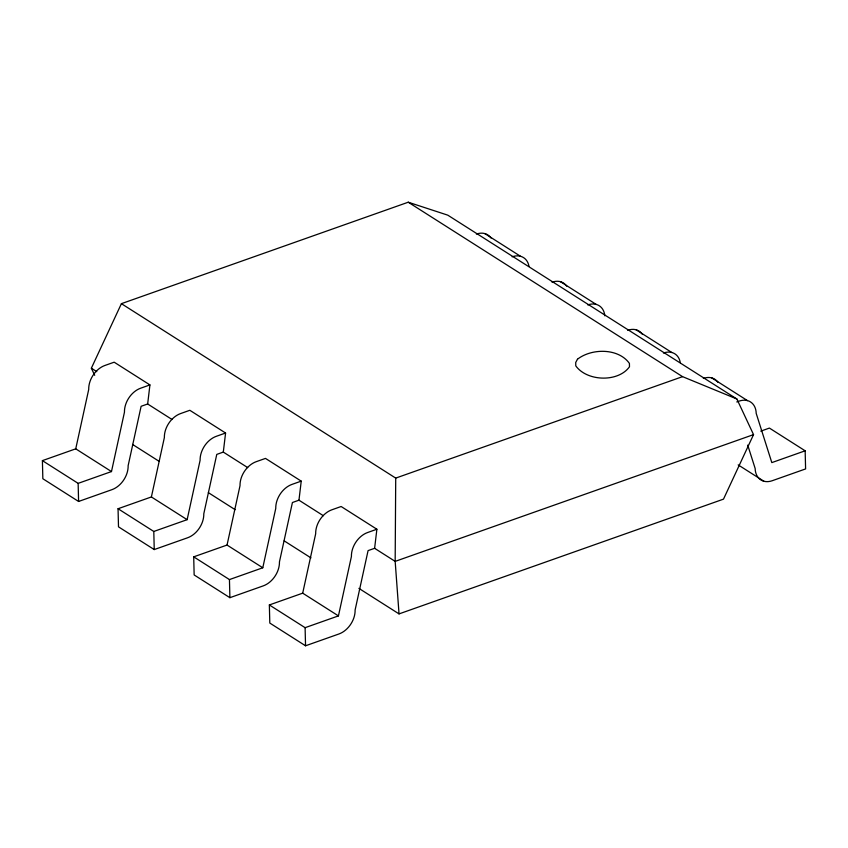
<?xml version="1.0" encoding="UTF-8"?>
<svg xmlns="http://www.w3.org/2000/svg" width="848" height="848" viewBox="0 0 848 848"><rect width="100%" height="100%" fill="white"/><g stroke="black" fill="none" stroke-linecap="round" stroke-linejoin="round"><path stroke-width="1.27" d="M121.402 303.669L395.719 478.102L395.168 561.376L399.037 613.899L723.492 499.143L753.543 434.621L736.859 398.984L447.797 215.169L408.238 202.216L121.402 303.669L91.361 368.191L94.7 375.314M147.658 403.987L149.926 384.918L114.183 362.191L104.94 365.456A20.49 14.851 -57.5 0 0 88.711 389.465L75.737 448.836L42.4 460.634L42.845 478.738L78.588 501.465L111.925 489.667A20.49 14.851 -57.5 0 0 128.143 465.669L141.118 406.298L147.658 403.987L172.049 419.495M223.31 452.09L225.579 433.021L189.835 410.294L180.592 413.57A20.49 14.851 -57.5 0 0 164.364 437.568L151.389 496.949L118.052 508.736L118.497 526.841L154.241 549.568L187.578 537.78A20.49 14.851 -57.5 0 0 203.796 513.782L216.77 454.401L223.31 452.09L247.701 467.598M298.962 500.193L301.231 481.134L265.488 458.408L256.244 461.672A20.49 14.851 -57.5 0 0 240.016 485.681L227.041 545.052L193.704 556.839L194.15 574.955L229.893 597.681L263.23 585.883A20.49 14.851 -57.5 0 0 279.448 561.885L292.422 502.514L298.962 500.193L323.353 515.711M374.615 548.306L376.883 529.237L341.14 506.51L331.897 509.786A20.49 14.851 -57.5 0 0 315.668 533.784L302.694 593.165L269.357 604.953L269.802 623.057L305.545 645.784L338.882 633.997A20.49 14.851 -57.5 0 0 355.111 609.988L368.074 550.617L374.615 548.306L395.168 561.376L753.543 434.621M42.4 460.634L78.143 483.36L111.48 471.562L124.455 412.192A20.49 14.851 -57.5 0 1 140.673 388.193L149.926 384.918M118.052 508.736L153.795 531.463L187.132 519.676L200.107 460.294A20.49 14.851 -57.5 0 1 216.335 436.296L225.579 433.021M193.704 556.839L229.448 579.576L262.785 567.778L275.759 508.408A20.49 14.851 -57.5 0 1 291.988 484.399L301.231 481.134M269.357 604.953L305.1 627.679L338.437 615.892L351.411 556.511A20.49 14.851 -57.5 0 1 367.64 532.512L376.883 529.237M395.719 478.102L682.555 376.65L736.859 398.984M736.774 401.952L739.085 401.136A20.49 14.851 -57.5 0 1 756.193 413.347L771.818 462.605L805.155 450.807L805.6 468.923L772.263 480.71A20.49 14.851 -57.5 0 1 755.155 468.499L747.724 445.105M760.773 431.144L769.412 428.081L805.155 450.807M484.77 233.56L520.513 256.287M560.433 281.663L596.165 304.4M636.085 329.777L671.817 352.503M711.737 377.879L747.48 400.616M408.238 202.216L682.555 376.65M738.184 464.895L763.868 481.229M91.361 368.191L96.767 371.625M132.532 444.426L159.297 461.439M208.354 492.646L235.119 509.659M284.186 540.865L310.951 557.878M358.895 588.374L399.037 613.899M75.737 448.836L111.48 471.562M151.389 496.949L187.132 519.676M227.041 545.052L262.785 567.778M302.694 593.165L338.437 615.892M305.1 627.679L305.545 645.784M229.448 579.576L229.893 597.681M153.795 531.463L154.241 549.568M78.143 483.36L78.588 501.465M627.69 330.296A20.49 14.851 -57.5 0 1 642.339 334.25M663.433 353.022A20.49 14.851 -57.5 0 1 680.297 362.637M703.342 378.409A20.49 14.851 -57.5 0 1 718.002 382.353M552.037 282.193A20.49 14.851 -57.5 0 1 566.687 286.136M587.781 304.92A20.49 14.851 -57.5 0 1 604.815 315.827M476.385 234.08A20.49 14.851 -57.5 0 1 491.034 238.034M512.118 256.806A20.49 14.851 -57.5 0 1 528.993 266.42M577.488 359.213L575.718 362.467L575.781 365.859C586.954 381.483 618.118 382.575 629.481 366.792L629.417 363.4C618.436 347.966 591.671 348.168 577.488 359.213"/></g></svg>
